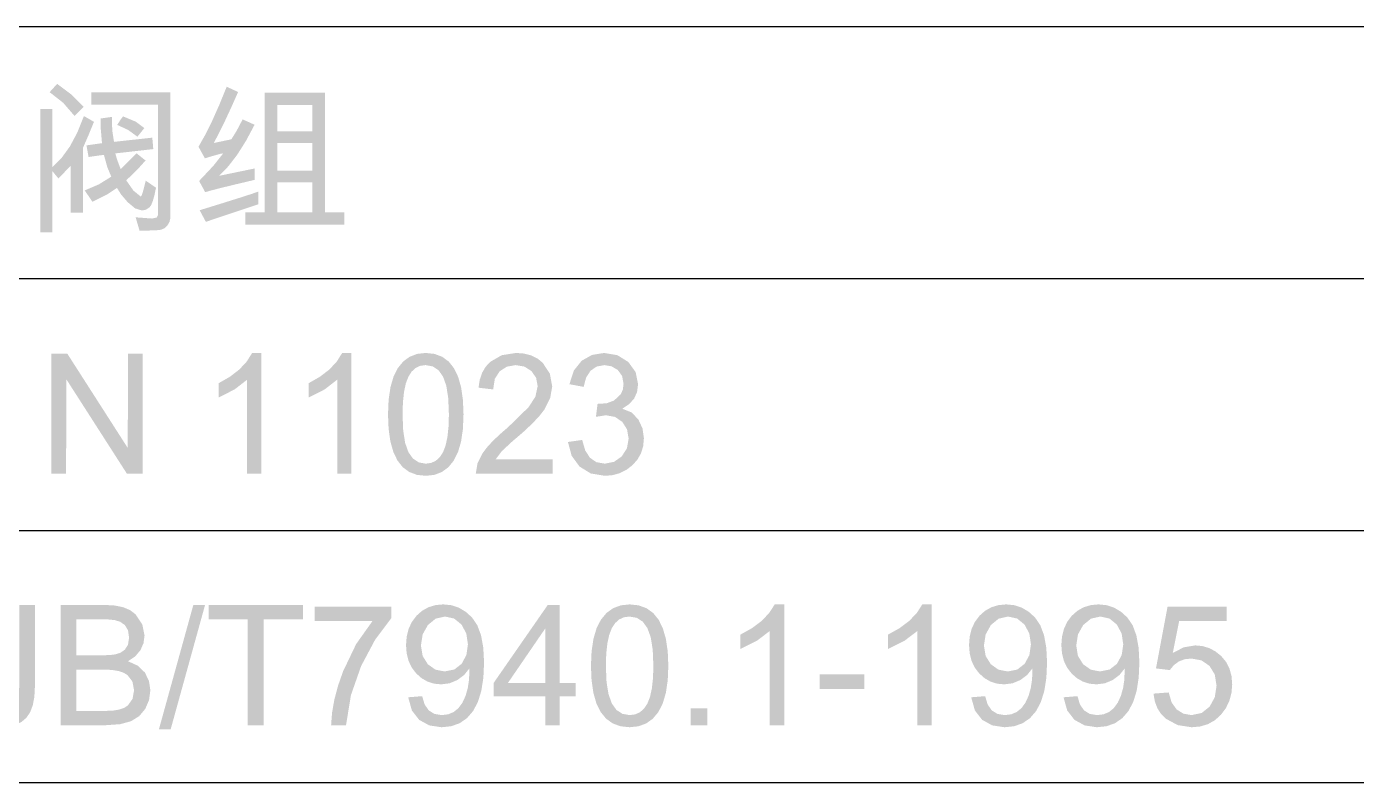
# Model space of a CAD drawing. Extents: x 3 to 592, y 5 to 207.
# Drawn here: x 424.59 to 444.13, y 130.95 to 142.06 of the extents above; entities that cross this region are included whole.
import ezdxf

# ---------------------------------------------------------------- set-up
doc = ezdxf.new("R2010")
doc.units = 0
doc.layers.get('0').update_dxf_attribs({"linetype": 'CONTINUOUS'})

msp = doc.modelspace()

# ---------------------------------------------------------------- hatches: boundary and pattern name
h = msp.add_hatch(color=7)
h.paths.add_polyline_path([(425.425169, 140.882608), (425.291224, 140.748663), (425.123103, 140.943035), (424.923563, 141.099787), (425.034357, 141.221606), (425.250227, 141.059548)])
h.paths.add_polyline_path([(426.696823, 139.242743), (426.686556, 139.193064), (426.656033, 139.141319), (426.611729, 139.098738), (426.561224, 139.076827), (426.48929, 139.068145), (426.380976, 139.065251), (426.244826, 139.065251), (426.188051, 139.259279), (426.429483, 139.24164), (426.496456, 139.255352), (426.51878, 139.296762), (426.51878, 140.917335), (425.538168, 140.917335), (425.538168, 141.097031), (426.696823, 141.097031)])
h.paths.add_polyline_path([(425.575651, 140.663224), (425.490212, 140.455416), (425.413042, 140.279579), (425.413042, 139.327079), (425.234449, 139.327079), (425.234449, 140.020507), (425.164582, 139.946231), (425.052548, 139.830889), (424.965455, 139.937274), (424.965455, 139.039895), (424.788515, 139.039895), (424.788515, 140.852291), (424.965455, 140.852291), (424.965455, 140.001215), (425.100417, 140.134127), (425.22246, 140.303005), (425.33148, 140.507851), (425.427374, 140.748663)])
h.paths.add_polyline_path([(426.315933, 140.571171), (426.214509, 140.444943), (426.076843, 140.544162), (425.916853, 140.618576), (425.962053, 140.688029), (426.002291, 140.743702), (426.189705, 140.665498)])
h.paths.add_polyline_path([(426.487361, 139.694739), (426.464537, 139.584789), (426.440783, 139.499747), (426.416202, 139.439716), (426.390898, 139.4048), (426.337499, 139.370831), (426.281206, 139.3596), (426.182057, 139.389917), (426.071745, 139.481419), (425.973835, 139.595038), (425.913546, 139.692534), (425.772572, 139.59745), (425.553051, 139.487482), (425.439501, 139.655052), (425.648756, 139.744624), (425.830312, 139.857348), (425.771677, 139.995427), (425.721723, 140.178155), (425.496276, 140.146736), (425.464857, 140.317061), (425.693611, 140.349583), (425.675834, 140.554704), (425.672113, 140.712283), (425.842439, 140.736536), (425.83858, 140.6522), (425.846435, 140.523354), (425.87, 140.368875), (426.432791, 140.430612), (426.447673, 140.262491), (425.889292, 140.199101), (425.916164, 140.10567), (425.968667, 139.965937), (426.200178, 140.201306), (426.334123, 140.094921), (426.209273, 139.956773), (426.049696, 139.803329), (426.154427, 139.65326), (426.264119, 139.56355), (426.276099, 139.581637), (426.292162, 139.626802), (426.312255, 139.699046), (426.336328, 139.798368)])
h = msp.add_hatch(color=7)
h.paths.add_polyline_path([(427.939262, 139.810494), (427.653784, 139.743005), (427.437243, 139.690192), (427.289534, 139.652054), (427.210555, 139.628593), (427.121258, 139.793958), (427.331203, 140.017614), (427.474587, 140.199101), (427.441997, 140.194829), (427.365447, 140.173745), (427.275254, 140.148183), (427.206146, 140.126341), (427.111888, 140.297769), (427.208204, 140.466647), (427.30943, 140.669839), (427.415513, 140.907344), (427.526402, 141.179162), (427.694522, 141.101992), (427.588698, 140.864702), (427.493673, 140.660537), (427.409501, 140.489549), (427.336232, 140.351788), (427.595304, 140.406358), (427.670958, 140.528315), (427.760668, 140.699053), (427.936506, 140.620781), (427.811242, 140.385257), (427.682671, 140.181462), (427.550793, 140.0095), (427.415607, 139.869474), (427.939262, 139.978064)])
h.paths.add_polyline_path([(429.254462, 139.151241), (427.800356, 139.151241), (427.800356, 139.33204), (428.082578, 139.33204), (428.082578, 141.09207), (428.971137, 141.09207), (428.971137, 139.33204), (429.254462, 139.33204)])
h.paths.add_polyline_path([(428.783173, 140.524318), (428.783173, 140.912925), (428.26944, 140.912925), (428.26944, 140.524318)])
h.paths.add_polyline_path([(428.783173, 139.946645), (428.783173, 140.354544), (428.26944, 140.354544), (428.26944, 139.946645)])
h.paths.add_polyline_path([(428.783173, 139.33204), (428.783173, 139.775768), (428.26944, 139.775768), (428.26944, 139.33204)])
h.paths.add_polyline_path([(427.993281, 139.452204), (427.220477, 139.193133), (427.128975, 139.363459), (427.457112, 139.464951), (427.710576, 139.544533), (427.889317, 139.602204), (427.993281, 139.637964)])
h = msp.add_hatch(color=7)
h.dxf.hatch_style = 2
h.paths.add_polyline_path([(426.291712, 135.489209), (426.060202, 135.489209), (425.169989, 136.877169), (425.165579, 135.489209), (424.951157, 135.489209), (424.951157, 137.256957), (425.182116, 137.256957), (426.071777, 135.868996), (426.076738, 137.256957), (426.291712, 137.256957)])
h = msp.add_hatch(color=7)
h.dxf.hatch_style = 2
h.paths.add_polyline_path([(428.03673, 135.489209), (427.827268, 135.489209), (427.827268, 136.872208), (427.643782, 136.729512), (427.407793, 136.610381), (427.407793, 136.820394), (427.574088, 136.915479), (427.711651, 137.021312), (427.820481, 137.137894), (427.90058, 137.265225), (428.03673, 137.265225)])
h = msp.add_hatch(color=7)
h.dxf.hatch_style = 2
h.paths.add_polyline_path([(429.360326, 135.489209), (429.150865, 135.489209), (429.150865, 136.872208), (428.967379, 136.729512), (428.73139, 136.610381), (428.73139, 136.820394), (428.897685, 136.915479), (429.035247, 137.021312), (429.144078, 137.137894), (429.224176, 137.265225), (429.360326, 137.265225)])
h = msp.add_hatch(color=7)
h.paths.add_polyline_path([(430.452412, 137.265225), (430.582637, 137.251092), (430.695498, 137.208699), (430.790996, 137.138052), (430.869131, 137.039158), (430.929903, 136.912022), (430.973311, 136.756651), (430.999356, 136.573052), (431.008037, 136.361232), (430.999046, 136.147291), (430.972071, 135.962703), (430.927112, 135.807467), (430.86417, 135.681583), (430.784485, 135.584001), (430.689297, 135.514427), (430.578606, 135.472759), (430.452412, 135.458892), (430.322393, 135.472976), (430.209731, 135.515237), (430.11442, 135.585687), (430.036452, 135.684339), (429.975821, 135.811207), (429.932522, 135.966303), (429.906547, 136.14964), (429.89789, 136.361232), (429.906795, 136.574948), (429.933581, 136.759623), (429.97835, 136.915151), (430.041206, 137.041431), (430.120805, 137.139186), (430.215803, 137.209139), (430.326305, 137.251186)])
h.paths.add_polyline_path([(430.452412, 135.637486), (430.531581, 135.648037), (430.600414, 135.679723), (430.658911, 135.732597), (430.707074, 135.806709), (430.744694, 135.904903), (430.771566, 136.03002), (430.787689, 136.182113), (430.793064, 136.361232), (430.783555, 136.600115), (430.75503, 136.78236), (430.707487, 136.916374), (430.640928, 137.011115), (430.555214, 137.067683), (430.449656, 137.086631), (430.370591, 137.075796), (430.302069, 137.043361), (430.244088, 136.989428), (430.196649, 136.914101), (430.159433, 136.815002), (430.132914, 136.689756), (430.117041, 136.538465), (430.111761, 136.361232), (430.12127, 136.124347), (430.149795, 135.942859), (430.197338, 135.808087), (430.263897, 135.713003), (430.34906, 135.656227)])
h = msp.add_hatch(color=7)
h.dxf.hatch_style = 2
h.paths.add_polyline_path([(432.316751, 135.489209), (431.187862, 135.489209), (431.212805, 135.639278), (431.288183, 135.791826), (431.349256, 135.873165), (431.432395, 135.964219), (431.537548, 136.064988), (431.664663, 136.175472), (431.965076, 136.468719), (432.06457, 136.622921), (432.097919, 136.77795), (432.074905, 136.900045), (432.006417, 136.998988), (431.903202, 137.06472), (431.776009, 137.086631), (431.64668, 137.064031), (431.540089, 136.996783), (431.468086, 136.885162), (431.443626, 136.728892), (431.228101, 136.754248), (431.246274, 136.870942), (431.28088, 136.973012), (431.331816, 137.060509), (431.398978, 137.133484), (431.569441, 137.232221), (431.780419, 137.265225), (431.899085, 137.256147), (432.003799, 137.228982), (432.094663, 137.183834), (432.171781, 137.120806), (432.276719, 136.962056), (432.31179, 136.773541), (432.282162, 136.602113), (432.19383, 136.429031), (432.120131, 136.334472), (432.017234, 136.225288), (431.885089, 136.101532), (431.723643, 135.963254), (431.569579, 135.82049), (431.478353, 135.699222), (432.316751, 135.699222)])
h = msp.add_hatch(color=7)
h.dxf.hatch_style = 2
h.paths.add_polyline_path([(433.340486, 136.445568), (433.478566, 136.390171), (433.578611, 136.286818), (433.639383, 136.153837), (433.65964, 136.010108), (433.649012, 135.894852), (433.617196, 135.790448), (433.564297, 135.696793), (433.490417, 135.613784), (433.401844, 135.545864), (433.304795, 135.497477), (433.199272, 135.468521), (433.085274, 135.458892), (432.879395, 135.492861), (432.713203, 135.595042), (432.597448, 135.753448), (432.542878, 135.956089), (432.75234, 135.985854), (432.796575, 135.832823), (432.866441, 135.724027), (432.962628, 135.659052), (433.085274, 135.637486), (433.220459, 135.664013), (433.333321, 135.743871), (433.409733, 135.86252), (433.435295, 136.005147), (433.412144, 136.140677), (433.342691, 136.250989), (433.236307, 136.324438), (433.10181, 136.349105), (432.954085, 136.325954), (432.978338, 136.516674), (433.111181, 136.524943), (433.220321, 136.565733), (433.320643, 136.659439), (433.350408, 136.727583), (433.36033, 136.811023), (433.339246, 136.927192), (433.275994, 137.014422), (433.185044, 137.06851), (433.080864, 137.086631), (432.965798, 137.065685), (432.87471, 137.003398), (432.809804, 136.902663), (432.773837, 136.766375), (432.564375, 136.806062), (432.630108, 137.007256), (432.744623, 137.150572), (432.896896, 137.236424), (433.076454, 137.265225), (433.271033, 137.231807), (433.430886, 137.131831), (433.537821, 136.983829), (433.57365, 136.806062), (433.559078, 136.690815), (433.515359, 136.593087), (433.442496, 136.512825)])
h = msp.add_hatch(color=7)
h.dxf.hatch_style = 2
h.paths.add_polyline_path([(424.707193, 132.357998), (424.699132, 132.207637), (424.674947, 132.080736), (424.63464, 131.977401), (424.578209, 131.897733), (424.507309, 131.838408), (424.423593, 131.796034), (424.327062, 131.770609), (424.217714, 131.762134), (424.107643, 131.770419), (424.012249, 131.795345), (423.93153, 131.837013), (423.865488, 131.895528), (423.814121, 131.970468), (423.777431, 132.062202), (423.755417, 132.170783), (423.748079, 132.296262), (423.955336, 132.325476), (423.973112, 132.171342), (424.023135, 132.061444), (424.104508, 131.995229), (424.217714, 131.973249), (424.32024, 131.987374), (424.393001, 132.030025), (424.438958, 132.090796), (424.463005, 132.160663), (424.476234, 132.345871), (424.476234, 133.560198), (424.707193, 133.560198)])
h = msp.add_hatch(color=7)
h.paths.add_polyline_path([(426.076903, 132.732824), (426.220288, 132.666127), (426.322745, 132.568011), (426.383792, 132.445572), (426.404325, 132.306183), (426.38579, 132.163557), (426.330462, 132.033332), (426.240752, 131.925569), (426.120449, 131.85088), (425.960597, 131.806989), (425.752788, 131.792451), (425.084164, 131.792451), (425.084164, 133.560198), (425.739559, 133.560198), (425.886717, 133.551422), (426.010619, 133.525127), (426.111165, 133.481366), (426.188249, 133.42019), (426.286227, 133.272188), (426.318887, 133.109304), (426.303659, 132.997752), (426.258253, 132.894881), (426.182667, 132.805171)])
h.paths.add_polyline_path([(425.315124, 132.819916), (425.69436, 132.819916), (425.801502, 132.823223), (425.890041, 132.833145), (425.964593, 132.857192), (426.03005, 132.90315), (426.075938, 132.975359), (426.091235, 133.078987), (426.075663, 133.188128), (426.029499, 133.264196), (425.962181, 133.312151), (425.882875, 133.336956), (425.785724, 133.346878), (425.664594, 133.350185), (425.315124, 133.350185)])
h.paths.add_polyline_path([(425.315124, 132.002464), (425.750032, 132.002464), (425.857726, 132.007442), (425.947643, 132.022445), (426.019783, 132.047577), (426.074147, 132.082941), (426.14236, 132.179266), (426.165097, 132.306183), (426.140775, 132.433514), (426.068084, 132.529426), (426.010103, 132.564557), (425.932898, 132.589715), (425.83647, 132.604847), (425.720818, 132.609903), (425.315124, 132.609903)])
h = msp.add_hatch(color=7)
h.dxf.hatch_style = 2
h.paths.add_polyline_path([(427.20873, 133.560198), (426.703266, 131.733471), (426.530735, 131.733471), (427.0362, 133.560198)])
h = msp.add_hatch(color=7)
h.dxf.hatch_style = 2
h.paths.add_polyline_path([(428.646257, 133.350185), (428.068583, 133.350185), (428.068583, 131.792451), (427.836522, 131.792451), (427.836522, 133.350185), (427.262707, 133.350185), (427.262707, 133.560198), (428.646257, 133.560198)])
h = msp.add_hatch(color=7)
h.dxf.hatch_style = 2
h.paths.add_polyline_path([(429.947883, 133.368375), (429.708035, 133.048739), (429.502501, 132.661717), (429.352846, 132.233905), (429.280912, 131.792451), (429.061528, 131.792451), (429.075593, 131.977056), (429.109553, 132.170447), (429.16346, 132.372725), (429.237366, 132.583996), (429.429534, 132.985005), (429.671724, 133.326483), (428.81734, 133.326483), (428.81734, 133.535945), (429.947883, 133.535945)])
h = msp.add_hatch(color=7)
h.paths.add_polyline_path([(431.092121, 132.624235), (431.01688, 132.530321), (430.918488, 132.456665), (430.803491, 132.408572), (430.679812, 132.392724), (430.575718, 132.402663), (430.479996, 132.43255), (430.392542, 132.482486), (430.313254, 132.552577), (430.247418, 132.638558), (430.200392, 132.736889), (430.172177, 132.84752), (430.162772, 132.970398), (430.172297, 133.095877), (430.200943, 133.209419), (430.248813, 133.311075), (430.31601, 133.400897), (430.398391, 133.474054), (430.491778, 133.526436), (430.596225, 133.557942), (430.711782, 133.568466), (430.8292, 133.556478), (430.938401, 133.520511), (431.039437, 133.460566), (431.132359, 133.376644), (431.209857, 133.263265), (431.26534, 133.114954), (431.298706, 132.931709), (431.309851, 132.713532), (431.299722, 132.489351), (431.269336, 132.295504), (431.218694, 132.131939), (431.147794, 131.998605), (431.058083, 131.895149), (430.95101, 131.821252), (430.826573, 131.776913), (430.684773, 131.762134), (430.503836, 131.789419), (430.355146, 131.871275), (430.248899, 132.008596), (430.194742, 132.202555), (430.399794, 132.219091), (430.436166, 132.09723), (430.496464, 132.01025), (430.580636, 131.9581), (430.688631, 131.940728), (430.781967, 131.952105), (430.863573, 131.986272), (430.9335, 132.04328), (430.9918, 132.12318), (431.037783, 132.223019), (431.070692, 132.339808), (431.090476, 132.473546)])
h.paths.add_polyline_path([(430.731075, 132.582342), (430.871772, 132.610454), (430.980224, 132.69479), (431.049677, 132.822465), (431.072828, 132.98032), (431.048988, 133.140655), (430.978019, 133.272464), (430.869774, 133.36052), (430.735484, 133.389873), (430.598232, 133.358591), (430.48413, 133.265298), (430.407236, 133.127288), (430.381604, 132.963232), (430.406822, 132.810683), (430.482477, 132.688727), (430.594993, 132.60887)])
h = msp.add_hatch(color=7)
h.paths.add_polyline_path([(432.65859, 132.214682), (432.42267, 132.214682), (432.42267, 131.792451), (432.208247, 131.792451), (432.208247, 132.214682), (431.451428, 132.214682), (431.451428, 132.414773), (432.246281, 133.560198), (432.42267, 133.560198), (432.42267, 132.414773), (432.65859, 132.414773)])
h.paths.add_polyline_path([(432.208247, 132.414773), (432.208247, 133.212933), (431.661441, 132.414773)])
h = msp.add_hatch(color=7)
h.paths.add_polyline_path([(433.449499, 133.568466), (433.582848, 133.554334), (433.698459, 133.511941), (433.796319, 133.441294), (433.876415, 133.342399), (433.938735, 133.215263), (433.983265, 133.059893), (434.009992, 132.876294), (434.018904, 132.664473), (434.009706, 132.450533), (433.982111, 132.265945), (433.936119, 132.110709), (433.87173, 131.984825), (433.790176, 131.887243), (433.692654, 131.817669), (433.579112, 131.776001), (433.449499, 131.762134), (433.316198, 131.776218), (433.200711, 131.818479), (433.103028, 131.888929), (433.023134, 131.987581), (432.961017, 132.114449), (432.916663, 132.269545), (432.890061, 132.452882), (432.881196, 132.664473), (432.890395, 132.87819), (432.91799, 133.062864), (432.963982, 133.218393), (433.028371, 133.344673), (433.10983, 133.442428), (433.207102, 133.51238), (433.320291, 133.554428)])
h.paths.add_polyline_path([(433.449499, 131.940728), (433.530631, 131.951278), (433.601221, 131.982965), (433.661269, 132.035838), (433.710775, 132.109951), (433.749205, 132.208145), (433.776783, 132.333262), (433.793406, 132.485354), (433.79897, 132.664473), (433.789117, 132.903356), (433.759833, 133.085602), (433.71112, 133.219616), (433.642976, 133.314356), (433.555057, 133.370925), (433.447294, 133.389873), (433.365947, 133.379038), (433.295503, 133.346602), (433.235912, 133.292669), (433.187121, 133.217342), (433.149181, 133.118244), (433.122146, 132.992998), (433.105963, 132.841706), (433.10058, 132.664473), (433.110226, 132.427589), (433.139716, 132.246101), (433.18843, 132.111329), (433.256574, 132.016244), (433.343528, 131.959469)])
h = msp.add_hatch(color=7)
h.dxf.hatch_style = 2
h.paths.add_polyline_path([(435.722033, 131.792451), (435.50761, 131.792451), (435.50761, 133.17545), (435.319508, 133.032754), (435.077662, 132.913623), (435.077662, 133.123636), (435.248099, 133.21872), (435.38903, 133.324554), (435.500504, 133.441136), (435.582575, 133.568466), (435.722033, 133.568466)])
h = msp.add_hatch(color=7)
h.dxf.hatch_style = 2
h.paths.add_polyline_path([(437.89178, 131.792451), (437.677357, 131.792451), (437.677357, 133.17545), (437.489255, 133.032754), (437.247409, 132.913623), (437.247409, 133.123636), (437.417847, 133.21872), (437.558777, 133.324554), (437.670252, 133.441136), (437.752322, 133.568466), (437.89178, 133.568466)])
h = msp.add_hatch(color=7)
h.paths.add_polyline_path([(439.368401, 132.624235), (439.29316, 132.530321), (439.194768, 132.456665), (439.079771, 132.408572), (438.956092, 132.392724), (438.851998, 132.402663), (438.756276, 132.43255), (438.668823, 132.482486), (438.589534, 132.552577), (438.523698, 132.638558), (438.476672, 132.736889), (438.448457, 132.84752), (438.439052, 132.970398), (438.448578, 133.095877), (438.477224, 133.209419), (438.525093, 133.311075), (438.59229, 133.400897), (438.674671, 133.474054), (438.768059, 133.526436), (438.872505, 133.557942), (438.988062, 133.568466), (439.10548, 133.556478), (439.214681, 133.520511), (439.315717, 133.460566), (439.40864, 133.376644), (439.486137, 133.263265), (439.54162, 133.114954), (439.574986, 132.931709), (439.586131, 132.713532), (439.576002, 132.489351), (439.545617, 132.295504), (439.494974, 132.131939), (439.424074, 131.998605), (439.334363, 131.895149), (439.22729, 131.821252), (439.102853, 131.776913), (438.961053, 131.762134), (438.780116, 131.789419), (438.631426, 131.871275), (438.525179, 132.008596), (438.471022, 132.202555), (438.676074, 132.219091), (438.712446, 132.09723), (438.772744, 132.01025), (438.856916, 131.9581), (438.964911, 131.940728), (439.058248, 131.952105), (439.139853, 131.986272), (439.20978, 132.04328), (439.26808, 132.12318), (439.314063, 132.223019), (439.346972, 132.339808), (439.366756, 132.473546)])
h.paths.add_polyline_path([(439.007355, 132.582342), (439.148053, 132.610454), (439.256504, 132.69479), (439.325957, 132.822465), (439.349108, 132.98032), (439.325268, 133.140655), (439.254299, 133.272464), (439.146054, 133.36052), (439.011765, 133.389873), (438.874512, 133.358591), (438.76041, 133.265298), (438.683516, 133.127288), (438.657884, 132.963232), (438.683102, 132.810683), (438.758757, 132.688727), (438.871274, 132.60887)])
h = msp.add_hatch(color=7)
h.paths.add_polyline_path([(440.725408, 132.624235), (440.650167, 132.530321), (440.551775, 132.456665), (440.436778, 132.408572), (440.313099, 132.392724), (440.209006, 132.402663), (440.113284, 132.43255), (440.02583, 132.482486), (439.946541, 132.552577), (439.880705, 132.638558), (439.83368, 132.736889), (439.805464, 132.84752), (439.796059, 132.970398), (439.805585, 133.095877), (439.834231, 133.209419), (439.8821, 133.311075), (439.949297, 133.400897), (440.031678, 133.474054), (440.125066, 133.526436), (440.229512, 133.557942), (440.34507, 133.568466), (440.462487, 133.556478), (440.571688, 133.520511), (440.672724, 133.460566), (440.765647, 133.376644), (440.843144, 133.263265), (440.898628, 133.114954), (440.931993, 132.931709), (440.943138, 132.713532), (440.93301, 132.489351), (440.902624, 132.295504), (440.851981, 132.131939), (440.781081, 131.998605), (440.691371, 131.895149), (440.584297, 131.821252), (440.45986, 131.776913), (440.31806, 131.762134), (440.137124, 131.789419), (439.988433, 131.871275), (439.882187, 132.008596), (439.82803, 132.202555), (440.033082, 132.219091), (440.069453, 132.09723), (440.129751, 132.01025), (440.213923, 131.9581), (440.321919, 131.940728), (440.415255, 131.952105), (440.496861, 131.986272), (440.566787, 132.04328), (440.625087, 132.12318), (440.67107, 132.223019), (440.70398, 132.339808), (440.723763, 132.473546)])
h.paths.add_polyline_path([(440.364362, 132.582342), (440.50506, 132.610454), (440.613511, 132.69479), (440.682965, 132.822465), (440.706116, 132.98032), (440.682276, 133.140655), (440.611307, 133.272464), (440.503062, 133.36052), (440.368772, 133.389873), (440.231519, 133.358591), (440.117418, 133.265298), (440.040523, 133.127288), (440.014892, 132.963232), (440.04011, 132.810683), (440.115764, 132.688727), (440.228281, 132.60887)])
h = msp.add_hatch(color=7)
h.dxf.hatch_style = 2
h.paths.add_polyline_path([(441.434186, 132.854643), (441.596519, 132.937738), (441.765467, 132.965437), (441.870775, 132.955636), (441.96921, 132.926301), (442.06072, 132.877535), (442.145254, 132.809443), (442.216154, 132.724797), (442.266797, 132.627129), (442.297183, 132.516438), (442.307311, 132.392724), (442.296985, 132.26622), (442.266039, 132.149638), (442.214526, 132.042978), (442.142498, 131.94624), (442.05383, 131.865616), (441.952398, 131.808092), (441.838253, 131.773615), (441.711448, 131.762134), (441.507705, 131.793209), (441.333314, 131.886709), (441.262009, 131.95667), (441.207706, 132.041669), (441.170456, 132.141654), (441.15031, 132.256574), (441.374104, 132.273662), (441.41703, 132.127245), (441.490961, 132.02341), (441.590869, 131.961398), (441.711448, 131.940728), (441.859035, 131.971803), (441.976031, 132.065302), (442.051961, 132.204553), (442.077455, 132.372329), (442.05141, 132.538107), (441.973275, 132.665025), (441.854626, 132.74564), (441.707038, 132.772512), (441.609688, 132.761875), (441.524379, 132.729999), (441.451162, 132.676936), (441.390089, 132.602737), (441.187242, 132.626991), (441.357567, 133.535945), (442.224078, 133.535945), (442.224078, 133.326483), (441.528444, 133.326483)])
h = msp.add_hatch(color=7)
h.dxf.hatch_style = 2
h.paths.add_polyline_path([(436.898241, 132.323271), (436.242295, 132.323271), (436.242295, 132.541001), (436.898241, 132.541001)])
h = msp.add_hatch(color=7)
h.dxf.hatch_style = 2
h.paths.add_polyline_path([(434.589879, 131.792451), (434.345139, 131.792451), (434.345139, 132.039395), (434.589879, 132.039395)])

# ---------------------------------------------------------------- linework, layer by layer
at = {"color": 7}
for points in [[(302.115348, 142.063611), (473.988681, 142.063611)], [(302.115348, 138.359444), (473.988681, 138.359444)], [(302.115348, 134.655278), (473.988681, 134.655278)], [(302.115348, 130.951111), (473.988681, 130.951111)]]:
    msp.add_lwpolyline(points, dxfattribs=at)

doc.saveas('drawing.dxf')
